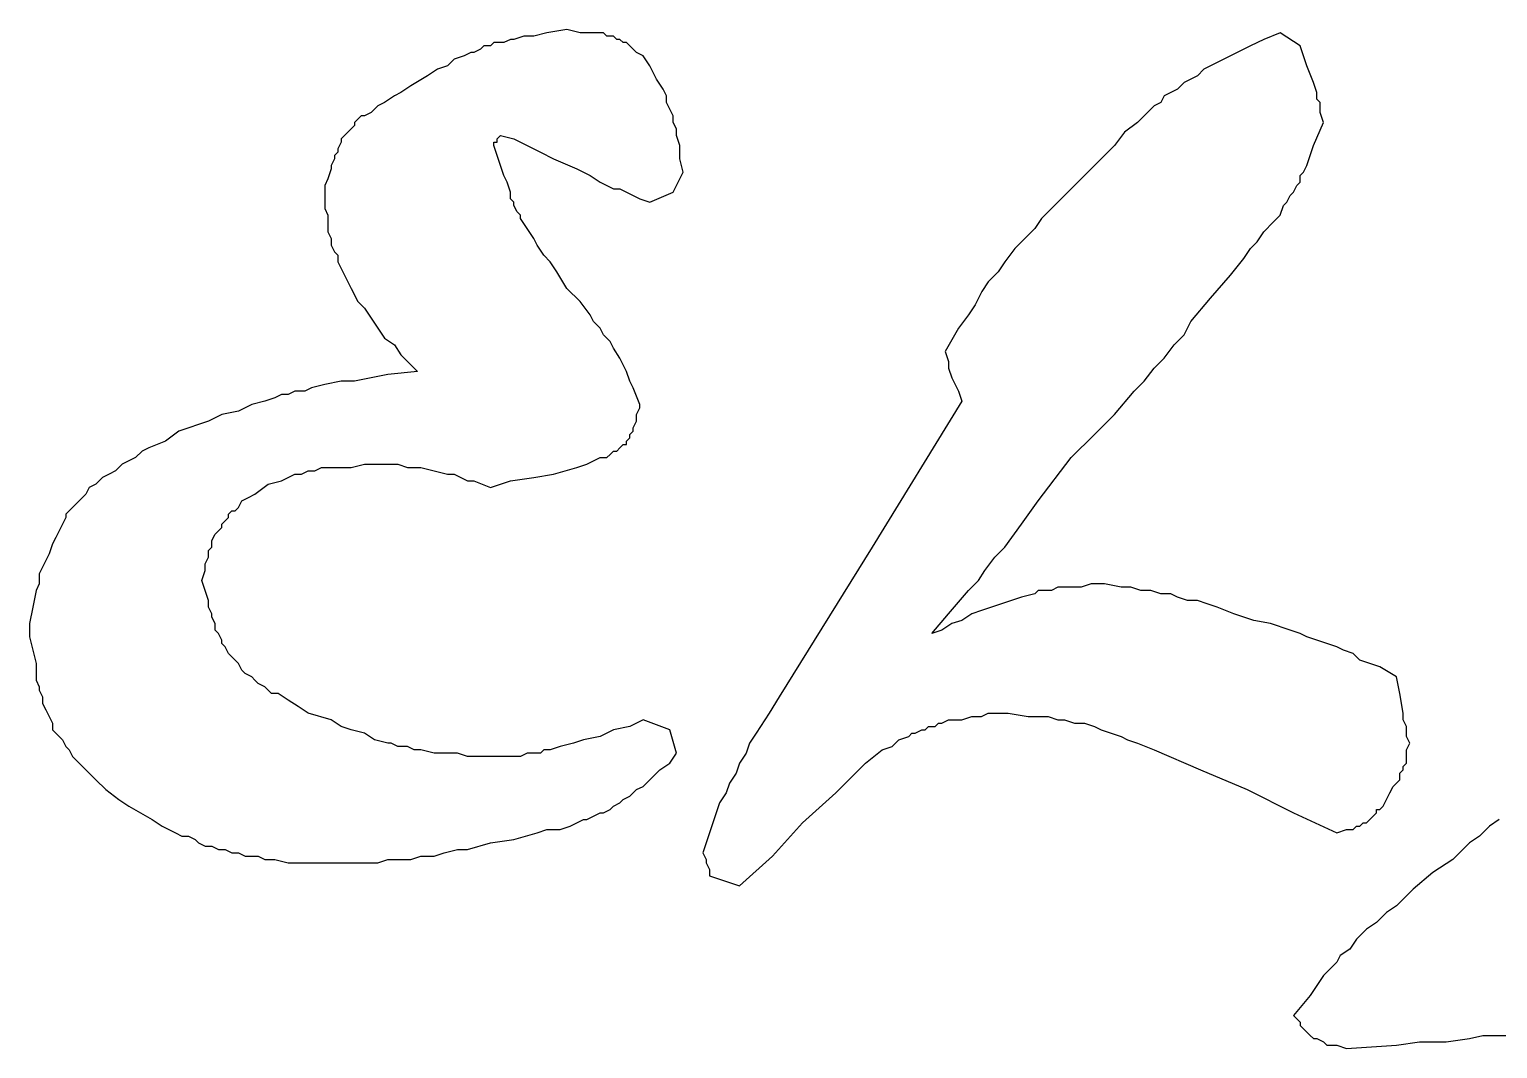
# Model space of a CAD drawing. Extents: x 5 to 194, y 2 to 286.
# Drawn here: x 120.99 to 130.36, y 55.24 to 61.74 of the extents above; entities that cross this region are included whole.
import ezdxf

# ---------------------------------------------------------------- set-up
doc = ezdxf.new("R2010")
doc.units = 0
doc.layers.add('Layer_1', color=7, linetype='CONTINUOUS')

msp = doc.modelspace()

# ---------------------------------------------------------------- linework, layer by layer
at = {"layer": 'Layer_1', "color": 7}
for p, q in [((124.420218, 61.735548), (124.293218, 61.714381)), ((124.504882, 61.714381), (124.420218, 61.735548)), ((123.954557, 61.650881), (123.93339, 61.629715)), ((123.996887, 61.650881), (123.954557, 61.650881)), ((124.018054, 61.650881), (123.996887, 61.650881)), ((124.060385, 61.672048), (124.018054, 61.650881)), ((124.081551, 61.672048), (124.060385, 61.672048)), ((124.145051, 61.693215), (124.081551, 61.672048)), ((124.208551, 61.693215), (124.145051, 61.693215)), ((124.293218, 61.714381), (124.208551, 61.693215)), ((124.526048, 61.714381), (124.504882, 61.714381)), ((124.568379, 61.714381), (124.526048, 61.714381)), ((124.610715, 61.714381), (124.568379, 61.714381)), ((124.653048, 61.714381), (124.610715, 61.714381)), ((124.674215, 61.693215), (124.653048, 61.714381)), ((124.695382, 61.693215), (124.674215, 61.693215)), ((124.716548, 61.693215), (124.695382, 61.693215)), ((124.737715, 61.672048), (124.716548, 61.693215)), ((124.758882, 61.672048), (124.737715, 61.672048)), ((124.780048, 61.650881), (124.758882, 61.672048)), ((124.801215, 61.650881), (124.780048, 61.650881)), ((124.822382, 61.629715), (124.801215, 61.650881)), ((128.865215, 61.672023), (128.780548, 61.629686)), ((128.971048, 61.714353), (128.865215, 61.672023)), ((129.098048, 61.629686), (128.971048, 61.714353)), ((123.700565, 61.545048), (123.658232, 61.502712)), ((123.764065, 61.566215), (123.700565, 61.545048)), ((123.806396, 61.587381), (123.764065, 61.566215)), ((123.827563, 61.587381), (123.806396, 61.587381)), ((123.869893, 61.608548), (123.827563, 61.587381)), ((123.89106, 61.629715), (123.869893, 61.608548)), ((123.93339, 61.629715), (123.89106, 61.629715)), ((124.843548, 61.608548), (124.822382, 61.629715)), ((124.864715, 61.587381), (124.843548, 61.608548)), ((124.907048, 61.566215), (124.864715, 61.587381)), ((124.949379, 61.502715), (124.907048, 61.566215)), ((128.611215, 61.54502), (128.568879, 61.523853)), ((128.653548, 61.566186), (128.611215, 61.54502)), ((128.695879, 61.587353), (128.653548, 61.566186)), ((128.780548, 61.629686), (128.695879, 61.587353)), ((129.140379, 61.502686), (129.098048, 61.629686)), ((123.594732, 61.481545), (123.531232, 61.439209)), ((123.658232, 61.502712), (123.594732, 61.481545)), ((124.991715, 61.418051), (124.949379, 61.502715)), ((128.484215, 61.48152), (128.441879, 61.439184)), ((128.526548, 61.502686), (128.484215, 61.48152)), ((128.568879, 61.523853), (128.526548, 61.502686)), ((129.182715, 61.396853), (129.140379, 61.502686)), ((123.425396, 61.375709), (123.361896, 61.333376)), ((123.531232, 61.439209), (123.425396, 61.375709)), ((125.034048, 61.354551), (124.991715, 61.418051)), ((125.055215, 61.312215), (125.034048, 61.354551)), ((128.314879, 61.35452), (128.272548, 61.333353)), ((128.357215, 61.39685), (128.314879, 61.35452)), ((128.399548, 61.418017), (128.357215, 61.39685)), ((128.441879, 61.439184), (128.399548, 61.418017)), ((129.203882, 61.333353), (129.182715, 61.396853)), ((123.256065, 61.269876), (123.213732, 61.248709)), ((123.319565, 61.312209), (123.256065, 61.269876)), ((123.361896, 61.333376), (123.319565, 61.312209)), ((125.055215, 61.269881), (125.055215, 61.312215)), ((125.076382, 61.227551), (125.055215, 61.269881)), ((128.209048, 61.269853), (128.166715, 61.248686)), ((128.230215, 61.312186), (128.209048, 61.269853)), ((128.272548, 61.333353), (128.230215, 61.312186)), ((129.203882, 61.291023), (129.203882, 61.333353)), ((129.225048, 61.269856), (129.203882, 61.291023)), ((129.225048, 61.227525), (129.225048, 61.269856)), ((123.086735, 61.164042), (123.065568, 61.142876)), ((123.107902, 61.185209), (123.086735, 61.164042)), ((123.129068, 61.185209), (123.107902, 61.185209)), ((123.171399, 61.206376), (123.129068, 61.185209)), ((123.192565, 61.227542), (123.171399, 61.206376)), ((123.213732, 61.248709), (123.192565, 61.227542)), ((125.097548, 61.185215), (125.076382, 61.227551)), ((125.097548, 61.142881), (125.097548, 61.185215)), ((128.082048, 61.164023), (128.060882, 61.142856)), ((128.124379, 61.206353), (128.082048, 61.164023)), ((128.166715, 61.248686), (128.124379, 61.206353)), ((129.225048, 61.206359), (129.225048, 61.227525)), ((129.246215, 61.142859), (129.225048, 61.206359)), ((123.023235, 61.079376), (123.002068, 61.058209)), ((123.044402, 61.100542), (123.023235, 61.079376)), ((123.065568, 61.121709), (123.044402, 61.100542)), ((123.065568, 61.142876), (123.065568, 61.121709)), ((125.118715, 61.100551), (125.097548, 61.142881)), ((125.118715, 61.058215), (125.118715, 61.100551)), ((127.976218, 61.079356), (127.912718, 60.994689)), ((128.060882, 61.142856), (127.976218, 61.079356)), ((129.182715, 60.994692), (129.246215, 61.142859)), ((122.980902, 61.015876), (122.959735, 60.973545)), ((123.002068, 61.058209), (122.980902, 61.037042)), ((122.980902, 61.037042), (122.980902, 61.015876)), ((123.954546, 60.994712), (123.954546, 61.015879)), ((123.954546, 61.015879), (123.975712, 61.015879)), ((123.996876, 60.867712), (123.954546, 60.994712)), ((123.975712, 61.037045), (123.996879, 61.058212)), ((123.975712, 61.015879), (123.975712, 61.037045)), ((123.996879, 61.058212), (124.081548, 61.037045)), ((124.081548, 61.037045), (124.123879, 61.015879)), ((124.123879, 61.015879), (124.166215, 60.994712)), ((124.166215, 60.994712), (124.208548, 60.973545)), ((125.139882, 60.994715), (125.118715, 61.058215)), ((125.139882, 60.910051), (125.139882, 60.994715)), ((127.912718, 60.994689), (127.849218, 60.931189)), ((129.161548, 60.931192), (129.182715, 60.994692)), ((122.938568, 60.910045), (122.917402, 60.867709)), ((122.959735, 60.952379), (122.938568, 60.931212)), ((122.938568, 60.931212), (122.938568, 60.910045)), ((122.959735, 60.973545), (122.959735, 60.952379)), ((124.208548, 60.973545), (124.250879, 60.952379)), ((124.250879, 60.952379), (124.335548, 60.910048)), ((124.335548, 60.910048), (124.483715, 60.846548)), ((125.161048, 60.825381), (125.139882, 60.910051)), ((127.849218, 60.931189), (127.701051, 60.783025)), ((129.140382, 60.867692), (129.161548, 60.931192)), ((122.917402, 60.846542), (122.896235, 60.783042)), ((122.917402, 60.867709), (122.917402, 60.846542)), ((124.018043, 60.804212), (123.996876, 60.867712)), ((124.039209, 60.761879), (124.018043, 60.804212)), ((124.483715, 60.846548), (124.568379, 60.804212)), ((124.568379, 60.804212), (124.631879, 60.761879)), ((125.097548, 60.698381), (125.161048, 60.825381)), ((129.098048, 60.804192), (129.119215, 60.825359)), ((129.098048, 60.761859), (129.098048, 60.804192)), ((129.119215, 60.825359), (129.140382, 60.867692)), ((122.896235, 60.783042), (122.875068, 60.740706)), ((122.875068, 60.740706), (122.875068, 60.677206)), ((124.060376, 60.698379), (124.039209, 60.761879)), ((124.060376, 60.656048), (124.060376, 60.698379)), ((124.631879, 60.761879), (124.674215, 60.740712)), ((124.674215, 60.740712), (124.716548, 60.719545)), ((124.716548, 60.719545), (124.758879, 60.719545)), ((124.758879, 60.719545), (124.801215, 60.698379)), ((124.801215, 60.698379), (124.885879, 60.656048)), ((124.949379, 60.634881), (125.097548, 60.698381)), ((127.701051, 60.783025), (127.574051, 60.656025)), ((129.034548, 60.677192), (129.055715, 60.698359)), ((129.055715, 60.698359), (129.076882, 60.740692)), ((129.076882, 60.740692), (129.098048, 60.761859)), ((122.875068, 60.677206), (122.875068, 60.592542)), ((124.081543, 60.634881), (124.060376, 60.656048)), ((124.081543, 60.613715), (124.081543, 60.634881)), ((124.102709, 60.571381), (124.081543, 60.613715)), ((124.885879, 60.656048), (124.949379, 60.634881)), ((127.574051, 60.656025), (127.510551, 60.592525)), ((128.971048, 60.550192), (128.992215, 60.613692)), ((128.992215, 60.613692), (129.013382, 60.634859)), ((129.013382, 60.634859), (129.034548, 60.677192)), ((122.875068, 60.592542), (122.896235, 60.550206)), ((122.896235, 60.550206), (122.896235, 60.486706)), ((124.123876, 60.550215), (124.102709, 60.571381)), ((124.123876, 60.529048), (124.123876, 60.550215)), ((124.166212, 60.465548), (124.123876, 60.529048)), ((127.447051, 60.529025), (127.404718, 60.465525)), ((127.510551, 60.592525), (127.447051, 60.529025)), ((128.865215, 60.444359), (128.928715, 60.507859)), ((128.928715, 60.507859), (128.971048, 60.550192)), ((122.896235, 60.486706), (122.896235, 60.444373)), ((122.896235, 60.444373), (122.917402, 60.402042)), ((124.208546, 60.402048), (124.166212, 60.465548)), ((127.404718, 60.465525), (127.341218, 60.402025)), ((128.822879, 60.380859), (128.865215, 60.444359)), ((122.917402, 60.402042), (122.917402, 60.359706)), ((122.917402, 60.359706), (122.938568, 60.317373)), ((124.229712, 60.359712), (124.208546, 60.402048)), ((124.272046, 60.296212), (124.229712, 60.359712)), ((127.277718, 60.338525), (127.214218, 60.253856)), ((127.341218, 60.402025), (127.277718, 60.338525)), ((128.738215, 60.275028), (128.780548, 60.338528)), ((128.780548, 60.338528), (128.822879, 60.380859)), ((122.938568, 60.317373), (122.959735, 60.296206)), ((122.959735, 60.296206), (122.959735, 60.253873)), ((122.959735, 60.253873), (122.980902, 60.211542)), ((124.314376, 60.253879), (124.272046, 60.296212)), ((124.356712, 60.190379), (124.314376, 60.253879)), ((127.214218, 60.253856), (127.171882, 60.190356)), ((128.653548, 60.169192), (128.738215, 60.275028)), ((122.980902, 60.211542), (123.002068, 60.169206)), ((123.002068, 60.169206), (123.023235, 60.126873)), ((124.420212, 60.084548), (124.356712, 60.190379)), ((127.171882, 60.190356), (127.108382, 60.126856)), ((128.526548, 60.021028), (128.653548, 60.169192)), ((123.023235, 60.126873), (123.044402, 60.084542)), ((123.044402, 60.084542), (123.086738, 59.999873)), ((124.504876, 59.999879), (124.420212, 60.084548)), ((127.066051, 60.063356), (127.023718, 59.978689)), ((127.108382, 60.126856), (127.066051, 60.063356)), ((123.086715, 59.999859), (123.129048, 59.957528)), ((123.129048, 59.957528), (123.171379, 59.894028)), ((124.568376, 59.915212), (124.504876, 59.999879)), ((127.023718, 59.978689), (126.981382, 59.915189)), ((128.399548, 59.872859), (128.526548, 60.021028)), ((123.171379, 59.894028), (123.213715, 59.830528)), ((124.589543, 59.872879), (124.568376, 59.915212)), ((124.631873, 59.830548), (124.589543, 59.872879)), ((126.981382, 59.915189), (126.917882, 59.830525)), ((128.357215, 59.788192), (128.399548, 59.872859)), ((123.213715, 59.830528), (123.256048, 59.767028)), ((123.256048, 59.767028), (123.319548, 59.724692)), ((124.65304, 59.788212), (124.631873, 59.830548)), ((124.695371, 59.745879), (124.65304, 59.788212)), ((126.917882, 59.830525), (126.833218, 59.682356)), ((128.293715, 59.724692), (128.357215, 59.788192)), ((123.319548, 59.724692), (123.361879, 59.661192)), ((124.716537, 59.703548), (124.695371, 59.745879)), ((124.758868, 59.640048), (124.716537, 59.703548)), ((126.833218, 59.682356), (126.854385, 59.618856)), ((128.230215, 59.640028), (128.293715, 59.724692)), ((123.361879, 59.661192), (123.467715, 59.555359)), ((124.780034, 59.597712), (124.758868, 59.640048)), ((124.801201, 59.555379), (124.780034, 59.597712)), ((126.854385, 59.618856), (126.854385, 59.576525)), ((126.854385, 59.576525), (126.875551, 59.513025)), ((128.103215, 59.491859), (128.166715, 59.576528)), ((128.166715, 59.576528), (128.230215, 59.640028)), ((122.980879, 59.491859), (122.875048, 59.470692)), ((123.065548, 59.491859), (122.980879, 59.491859)), ((123.171379, 59.513025), (123.065548, 59.491859)), ((123.277215, 59.534192), (123.171379, 59.513025)), ((123.467715, 59.555359), (123.277215, 59.534192)), ((124.822368, 59.491879), (124.801201, 59.555379)), ((124.843534, 59.449548), (124.822368, 59.491879)), ((126.875551, 59.513025), (126.896718, 59.470689)), ((128.039715, 59.428359), (128.103215, 59.491859)), ((122.557548, 59.386025), (122.494048, 59.364859)), ((122.599879, 59.407192), (122.557548, 59.386025)), ((122.642215, 59.407192), (122.599879, 59.407192)), ((122.684548, 59.428359), (122.642215, 59.407192)), ((122.748048, 59.428359), (122.684548, 59.428359)), ((122.790379, 59.449525), (122.748048, 59.428359)), ((122.875048, 59.470692), (122.790379, 59.449525)), ((124.885865, 59.343712), (124.843534, 59.449548)), ((126.896718, 59.470689), (126.917885, 59.428356)), ((126.917885, 59.428356), (126.939051, 59.364856)), ((127.912715, 59.280192), (128.039715, 59.428359)), ((122.324715, 59.301359), (122.218879, 59.280192)), ((122.409379, 59.343692), (122.324715, 59.301359)), ((122.494048, 59.364859), (122.409379, 59.343692)), ((124.864698, 59.280209), (124.885865, 59.322545)), ((124.885865, 59.322545), (124.885865, 59.343712)), ((126.939051, 59.364856), (126.367551, 58.433525)), ((122.134215, 59.237859), (121.943715, 59.174359)), ((122.218879, 59.280192), (122.134215, 59.237859)), ((124.843532, 59.195545), (124.864698, 59.237876)), ((124.843532, 59.174379), (124.843532, 59.195545)), ((124.864698, 59.237876), (124.864698, 59.280209)), ((127.785715, 59.153192), (127.912715, 59.280192)), ((121.859048, 59.110859), (121.753215, 59.068528)), ((121.943715, 59.174359), (121.859048, 59.110859)), ((124.801198, 59.110879), (124.822365, 59.132045)), ((124.801198, 59.089712), (124.801198, 59.110879)), ((124.822365, 59.153212), (124.843532, 59.174379)), ((124.822365, 59.132045), (124.822365, 59.153212)), ((127.637548, 59.005028), (127.785715, 59.153192)), ((121.710879, 59.047362), (121.668548, 59.005031)), ((121.753215, 59.068528), (121.710879, 59.047362)), ((124.674198, 59.005045), (124.695365, 59.026212)), ((124.695365, 59.026212), (124.716532, 59.047379)), ((124.716532, 59.047379), (124.737698, 59.047379)), ((124.737698, 59.047379), (124.758865, 59.068545)), ((124.758865, 59.068545), (124.780032, 59.089712)), ((124.780032, 59.089712), (124.801198, 59.089712)), ((121.541548, 58.920364), (121.499215, 58.899198)), ((121.583879, 58.962698), (121.541548, 58.920364)), ((121.626215, 58.983864), (121.583879, 58.962698)), ((121.668548, 59.005031), (121.626215, 58.983864)), ((122.726862, 58.899209), (122.769198, 58.920376)), ((122.769198, 58.920376), (122.811532, 58.920376)), ((122.811532, 58.920376), (122.853862, 58.941542)), ((122.853862, 58.941542), (122.917362, 58.941542)), ((122.917362, 58.941542), (122.959698, 58.941542)), ((122.959698, 58.941542), (123.002032, 58.941542)), ((123.002032, 58.941542), (123.044362, 58.941542)), ((123.044362, 58.941542), (123.129032, 58.962709)), ((123.129032, 58.962709), (123.213698, 58.962709)), ((123.213698, 58.962709), (123.298362, 58.962709)), ((123.298362, 58.962709), (123.340698, 58.962709)), ((123.340698, 58.962709), (123.404198, 58.941542)), ((123.404198, 58.941542), (123.446532, 58.941542)), ((123.446532, 58.941542), (123.488862, 58.941542)), ((123.488862, 58.941542), (123.573532, 58.920376)), ((123.573532, 58.920376), (123.658198, 58.899209)), ((124.335532, 58.899209), (124.483698, 58.941545)), ((124.483698, 58.941545), (124.547198, 58.962712)), ((124.547198, 58.962712), (124.589532, 58.983879)), ((124.589532, 58.983879), (124.631862, 59.005045)), ((124.631862, 59.005045), (124.674198, 59.005045)), ((127.425879, 58.729859), (127.637548, 59.005028)), ((121.414548, 58.835695), (121.372215, 58.814528)), ((121.456879, 58.878031), (121.414548, 58.835695)), ((121.499215, 58.899198), (121.456879, 58.878031)), ((122.430532, 58.772209), (122.515198, 58.835709)), ((122.515198, 58.835709), (122.599862, 58.856876)), ((122.599862, 58.856876), (122.642198, 58.878042)), ((122.642198, 58.878042), (122.684532, 58.899209)), ((122.684532, 58.899209), (122.726862, 58.899209)), ((123.658198, 58.899209), (123.700532, 58.899209)), ((123.700532, 58.899209), (123.742862, 58.878042)), ((123.742862, 58.878042), (123.785198, 58.856876)), ((123.785198, 58.856876), (123.827532, 58.856876)), ((123.827532, 58.856876), (123.933362, 58.814545)), ((123.933362, 58.814545), (124.060362, 58.856876)), ((124.060362, 58.856876), (124.208532, 58.878042)), ((124.208532, 58.878042), (124.335532, 58.899209)), ((121.308715, 58.729859), (121.287548, 58.708692)), ((121.351048, 58.772192), (121.308715, 58.729859)), ((121.372215, 58.814528), (121.351048, 58.772192)), ((122.324695, 58.687545), (122.345862, 58.729876)), ((122.345862, 58.729876), (122.388198, 58.751042)), ((122.388198, 58.751042), (122.430532, 58.772209)), ((127.320048, 58.581692), (127.425879, 58.729859)), ((121.245215, 58.666359), (121.224048, 58.645192)), ((121.224048, 58.645192), (121.224048, 58.624025)), ((121.287548, 58.708692), (121.245215, 58.666359)), ((122.261195, 58.645212), (122.282362, 58.666379)), ((122.261195, 58.624045), (122.261195, 58.645212)), ((122.282362, 58.666379), (122.303529, 58.666379)), ((122.303529, 58.666379), (122.324695, 58.687545)), ((121.181715, 58.539356), (121.160548, 58.497025)), ((121.202882, 58.581689), (121.181715, 58.539356)), ((121.224048, 58.624025), (121.202882, 58.581689)), ((122.176529, 58.518212), (122.197695, 58.539379)), ((122.197695, 58.539379), (122.218862, 58.560545)), ((122.218862, 58.581712), (122.240029, 58.602879)), ((122.218862, 58.560545), (122.218862, 58.581712)), ((122.240029, 58.602879), (122.261195, 58.624045)), ((127.214215, 58.433528), (127.320048, 58.581692)), ((121.139382, 58.454689), (121.118215, 58.391189)), ((121.160548, 58.497025), (121.139382, 58.454689)), ((122.155362, 58.475879), (122.176529, 58.518212)), ((122.155362, 58.454712), (122.155362, 58.475879)), ((122.155362, 58.433545), (122.155362, 58.454712)), ((121.118215, 58.391189), (121.097048, 58.348856)), ((122.113029, 58.327712), (122.134195, 58.370048)), ((122.134195, 58.412379), (122.155362, 58.433545)), ((122.134195, 58.370048), (122.134195, 58.412379)), ((126.367551, 58.433525), (125.774882, 57.481025)), ((127.087215, 58.285359), (127.150715, 58.370028)), ((127.150715, 58.370028), (127.214215, 58.433528)), ((121.075882, 58.306525), (121.054715, 58.264189)), ((121.054715, 58.264189), (121.054715, 58.200689)), ((121.097048, 58.348856), (121.075882, 58.306525)), ((122.091862, 58.221879), (122.113029, 58.285379)), ((122.113029, 58.285379), (122.113029, 58.327712)), ((127.044879, 58.221859), (127.087215, 58.285359)), ((121.054715, 58.200689), (121.033548, 58.158356)), ((122.113029, 58.158379), (122.091862, 58.221879)), ((126.981379, 58.158359), (127.044879, 58.221859)), ((127.552876, 58.179523), (127.510546, 58.158356)), ((127.574043, 58.179523), (127.552876, 58.179523)), ((127.616373, 58.179523), (127.574043, 58.179523)), ((127.658709, 58.179523), (127.616373, 58.179523)), ((127.701043, 58.179523), (127.658709, 58.179523)), ((127.764543, 58.200689), (127.701043, 58.179523)), ((127.849209, 58.200689), (127.764543, 58.200689)), ((127.955043, 58.179523), (127.849209, 58.200689)), ((128.018543, 58.179523), (127.955043, 58.179523)), ((128.082043, 58.158356), (128.018543, 58.179523)), ((121.033548, 58.158356), (121.012382, 58.052525)), ((122.134195, 58.094879), (122.113029, 58.158379)), ((122.134195, 58.052548), (122.134195, 58.094879)), ((126.854379, 58.010192), (126.981379, 58.158359)), ((127.193048, 58.073692), (127.129548, 58.052525)), ((127.256548, 58.094859), (127.193048, 58.073692)), ((127.320043, 58.116023), (127.256543, 58.094856)), ((127.404709, 58.137189), (127.320043, 58.116023)), ((127.425876, 58.158356), (127.404709, 58.137189)), ((127.468212, 58.158356), (127.425876, 58.158356)), ((127.510546, 58.158356), (127.468212, 58.158356)), ((128.145543, 58.158356), (128.082043, 58.158356)), ((128.209043, 58.137189), (128.145543, 58.158356)), ((128.272543, 58.137189), (128.209043, 58.137189)), ((128.314873, 58.116023), (128.272543, 58.137189)), ((128.378373, 58.094856), (128.314873, 58.116023)), ((128.441873, 58.094856), (128.378373, 58.094856)), ((128.505373, 58.073689), (128.441873, 58.094856)), ((128.568873, 58.052523), (128.505373, 58.073689)), ((121.012382, 58.052525), (120.991215, 57.946689)), ((122.155362, 58.010212), (122.134195, 58.052548)), ((122.155362, 57.989045), (122.155362, 58.010212)), ((122.176529, 57.946709), (122.155362, 57.989045)), ((126.748548, 57.883192), (126.854379, 58.010192)), ((127.002548, 58.010192), (126.939048, 57.967859)), ((127.066048, 58.031359), (127.002548, 58.010192)), ((127.129548, 58.052525), (127.066048, 58.031359)), ((128.674709, 58.010186), (128.568873, 58.052523)), ((128.801709, 57.967853), (128.674709, 58.010186)), ((120.991215, 57.946689), (120.991215, 57.862025)), ((122.176529, 57.904376), (122.176529, 57.946709)), ((122.197695, 57.883209), (122.176529, 57.904376)), ((126.812048, 57.904359), (126.748548, 57.883192)), ((126.875548, 57.946692), (126.812048, 57.904359)), ((126.939048, 57.967859), (126.875548, 57.946692)), ((128.907543, 57.946686), (128.801709, 57.967853)), ((129.034543, 57.904353), (128.907543, 57.946686)), ((129.098043, 57.883186), (129.034543, 57.904353)), ((120.991215, 57.862025), (121.012382, 57.777356)), ((122.218862, 57.840876), (122.197695, 57.883209)), ((122.218862, 57.819709), (122.218862, 57.840876)), ((122.240029, 57.798542), (122.218862, 57.819709)), ((122.261195, 57.756206), (122.240029, 57.798542)), ((129.140373, 57.86202), (129.098043, 57.883186)), ((129.203873, 57.840853), (129.140373, 57.86202)), ((129.267373, 57.819686), (129.203873, 57.840853)), ((129.330873, 57.79852), (129.267373, 57.819686)), ((129.373209, 57.777353), (129.330873, 57.79852)), ((121.012382, 57.777356), (121.033548, 57.692689)), ((122.282362, 57.73504), (122.261195, 57.756206)), ((122.303529, 57.713873), (122.282362, 57.73504)), ((122.324695, 57.692706), (122.303529, 57.713873)), ((129.436709, 57.756186), (129.373209, 57.777353)), ((129.479043, 57.713853), (129.436709, 57.756186)), ((129.542543, 57.692686), (129.479043, 57.713853)), ((121.033548, 57.692689), (121.033548, 57.650356)), ((121.033548, 57.650356), (121.033548, 57.586856)), ((122.345862, 57.650373), (122.324695, 57.692706)), ((122.367029, 57.629206), (122.345862, 57.650373)), ((122.409359, 57.60804), (122.367029, 57.629206)), ((122.430526, 57.586873), (122.409359, 57.60804)), ((129.606043, 57.67152), (129.542543, 57.692686)), ((129.711873, 57.60802), (129.606043, 57.67152)), ((129.73304, 57.502184), (129.711873, 57.60802)), ((121.033548, 57.586856), (121.054715, 57.544525)), ((121.054715, 57.544525), (121.054715, 57.523359)), ((121.054715, 57.523359), (121.075882, 57.481028)), ((122.451693, 57.565706), (122.430526, 57.586873)), ((122.494026, 57.54454), (122.451693, 57.565706)), ((122.515193, 57.523373), (122.494026, 57.54454)), ((122.536359, 57.502206), (122.515193, 57.523373)), ((121.075882, 57.481028), (121.075882, 57.438692)), ((121.075882, 57.438692), (121.097048, 57.396359)), ((122.578695, 57.502206), (122.536359, 57.502206)), ((122.642195, 57.459873), (122.578695, 57.502206)), ((122.705695, 57.417542), (122.642195, 57.459873)), ((122.769195, 57.375206), (122.705695, 57.417542)), ((125.774882, 57.481025), (125.711382, 57.375189)), ((129.754207, 57.375184), (129.73304, 57.502184)), ((121.097048, 57.396359), (121.118215, 57.354028)), ((121.118215, 57.354028), (121.139382, 57.311692)), ((122.917359, 57.332873), (122.769195, 57.375206)), ((122.980859, 57.290542), (122.917359, 57.332873)), ((124.907032, 57.33287), (124.822362, 57.29054)), ((125.076362, 57.26937), (124.907032, 57.33287)), ((125.711382, 57.375189), (125.626718, 57.248189)), ((126.812046, 57.311686), (126.854376, 57.332853)), ((126.854376, 57.332853), (126.875543, 57.332853)), ((126.875543, 57.332853), (126.939043, 57.332853)), ((126.939043, 57.332853), (127.002543, 57.35402)), ((127.002543, 57.35402), (127.066043, 57.35402)), ((127.066043, 57.35402), (127.108373, 57.375186)), ((127.108373, 57.375186), (127.235373, 57.375186)), ((127.235373, 57.375186), (127.362373, 57.35402)), ((127.362373, 57.35402), (127.425873, 57.35402)), ((127.425873, 57.35402), (127.489373, 57.35402)), ((127.489373, 57.35402), (127.552873, 57.332853)), ((127.552873, 57.332853), (127.595209, 57.332853)), ((127.595209, 57.332853), (127.658709, 57.311686)), ((129.754207, 57.33285), (129.754207, 57.375184)), ((129.775373, 57.29052), (129.754207, 57.33285)), ((121.139382, 57.311692), (121.139382, 57.269359)), ((121.139382, 57.269359), (121.160548, 57.248192)), ((121.160548, 57.248192), (121.202879, 57.205859)), ((123.044359, 57.269376), (122.980859, 57.290542)), ((123.129029, 57.248209), (123.044359, 57.269376)), ((123.192529, 57.205876), (123.129029, 57.248209)), ((124.716532, 57.269373), (124.631862, 57.227042)), ((124.822362, 57.29054), (124.716532, 57.269373)), ((125.118698, 57.121203), (125.076362, 57.26937)), ((125.626718, 57.248189), (125.584382, 57.184689)), ((126.600376, 57.22702), (126.621543, 57.248186)), ((126.621543, 57.248186), (126.642709, 57.248186)), ((126.642709, 57.248186), (126.685043, 57.269353)), ((126.685043, 57.269353), (126.706209, 57.269353)), ((126.706209, 57.269353), (126.727376, 57.29052)), ((126.727376, 57.29052), (126.769712, 57.29052)), ((126.769712, 57.29052), (126.790879, 57.311686)), ((126.790879, 57.311686), (126.812046, 57.311686)), ((127.658709, 57.311686), (127.722209, 57.311686)), ((127.722209, 57.311686), (127.785709, 57.29052)), ((127.785709, 57.29052), (127.828043, 57.269353)), ((127.828043, 57.269353), (127.891543, 57.248186)), ((127.891543, 57.248186), (127.955043, 57.22702)), ((129.775373, 57.22702), (129.775373, 57.29052)), ((121.202879, 57.205859), (121.224046, 57.163528)), ((121.224046, 57.163528), (121.245212, 57.142362)), ((121.245212, 57.142362), (121.266379, 57.100031)), ((123.277195, 57.184709), (123.192529, 57.205876)), ((123.298362, 57.184709), (123.277195, 57.184709)), ((123.340698, 57.163542), (123.298362, 57.184709)), ((123.383032, 57.163542), (123.340698, 57.163542)), ((123.404198, 57.163542), (123.383032, 57.163542)), ((123.446532, 57.142376), (123.404198, 57.163542)), ((123.488862, 57.142376), (123.446532, 57.142376)), ((123.573532, 57.121209), (123.488862, 57.142376)), ((124.272032, 57.142376), (124.250865, 57.121209)), ((124.314362, 57.142376), (124.272032, 57.142376)), ((124.377862, 57.163542), (124.314362, 57.142376)), ((124.462532, 57.184709), (124.377862, 57.163542)), ((124.526032, 57.205876), (124.462532, 57.184709)), ((124.631862, 57.227042), (124.526032, 57.205876)), ((125.584382, 57.184689), (125.563215, 57.121189)), ((126.325212, 57.057689), (126.431046, 57.142356)), ((126.431046, 57.142356), (126.494546, 57.163523)), ((126.494546, 57.163523), (126.536876, 57.205853)), ((126.536876, 57.205853), (126.600376, 57.22702)), ((127.955043, 57.22702), (127.997373, 57.205853)), ((127.997373, 57.205853), (128.060873, 57.184686)), ((128.060873, 57.184686), (128.166709, 57.142353)), ((128.166709, 57.142353), (128.463043, 57.015353)), ((129.79654, 57.184684), (129.775373, 57.22702)), ((129.775373, 57.14235), (129.79654, 57.184684)), ((129.775373, 57.07885), (129.775373, 57.14235)), ((121.266379, 57.100031), (121.287546, 57.078864)), ((121.287546, 57.078864), (121.329876, 57.036534)), ((123.637032, 57.121209), (123.573532, 57.121209)), ((123.721698, 57.121209), (123.637032, 57.121209)), ((123.785198, 57.100042), (123.721698, 57.121209)), ((123.933362, 57.100042), (123.785198, 57.100042)), ((124.018032, 57.100042), (123.933362, 57.100042)), ((124.102698, 57.100042), (124.018032, 57.100042)), ((124.123865, 57.100042), (124.102698, 57.100042)), ((124.166201, 57.121209), (124.123865, 57.100042)), ((124.208534, 57.121209), (124.166201, 57.121209)), ((124.250865, 57.121209), (124.208534, 57.121209)), ((125.012862, 57.01537), (125.076362, 57.057703)), ((125.076362, 57.057703), (125.118698, 57.121203)), ((125.520879, 57.057689), (125.499712, 56.994189)), ((125.563215, 57.121189), (125.520879, 57.057689)), ((126.134712, 56.867189), (126.325212, 57.057689)), ((129.754207, 57.036517), (129.775373, 57.057684)), ((129.775373, 57.057684), (129.775373, 57.07885)), ((121.329876, 57.036534), (121.351043, 57.015367)), ((121.351043, 57.015367), (121.393373, 56.973037)), ((121.393373, 56.973037), (121.41454, 56.95187)), ((121.41454, 56.95187), (121.47804, 56.88837)), ((124.928195, 56.930703), (124.949362, 56.95187)), ((124.949362, 56.95187), (125.012862, 57.01537)), ((125.499712, 56.994189), (125.457376, 56.930689)), ((128.463043, 57.015353), (128.759373, 56.888353)), ((129.690707, 56.90952), (129.73304, 56.95185)), ((129.73304, 56.994184), (129.754207, 57.01535)), ((129.73304, 56.973017), (129.73304, 56.994184)), ((129.73304, 56.95185), (129.73304, 56.973017)), ((129.754207, 57.01535), (129.754207, 57.036517)), ((121.47804, 56.88837), (121.562707, 56.82487)), ((124.822362, 56.846037), (124.843529, 56.867203)), ((124.843529, 56.867203), (124.864695, 56.88837)), ((124.864695, 56.88837), (124.907029, 56.909537)), ((124.907029, 56.909537), (124.928195, 56.930703)), ((125.436209, 56.867189), (125.393873, 56.803689)), ((125.457376, 56.930689), (125.436209, 56.867189)), ((125.923046, 56.676689), (126.134712, 56.867189)), ((128.759373, 56.888353), (129.055709, 56.740186)), ((129.648373, 56.82485), (129.66954, 56.867184)), ((129.66954, 56.867184), (129.690707, 56.90952)), ((121.562707, 56.82487), (121.626207, 56.78254)), ((121.626207, 56.78254), (121.774371, 56.69787)), ((124.653037, 56.740203), (124.695368, 56.76137)), ((124.695368, 56.76137), (124.716534, 56.782537)), ((124.716534, 56.782537), (124.758865, 56.803703)), ((124.758865, 56.803703), (124.780032, 56.82487)), ((124.780032, 56.82487), (124.822362, 56.846037)), ((125.393873, 56.803689), (125.372707, 56.740189)), ((129.584873, 56.740186), (129.584873, 56.761353)), ((129.584873, 56.761353), (129.60604, 56.761353)), ((129.60604, 56.761353), (129.627207, 56.78252)), ((129.627207, 56.78252), (129.648373, 56.82485)), ((121.774371, 56.69787), (121.837871, 56.65554)), ((124.441371, 56.655537), (124.483707, 56.676703)), ((124.483707, 56.676703), (124.52604, 56.69787)), ((124.52604, 56.69787), (124.547207, 56.69787)), ((124.547207, 56.69787), (124.58954, 56.719037)), ((124.58954, 56.719037), (124.631871, 56.740203)), ((124.631871, 56.740203), (124.653037, 56.740203)), ((125.35154, 56.676689), (125.330373, 56.613189)), ((125.372707, 56.740189), (125.35154, 56.676689)), ((125.732546, 56.465025), (125.923046, 56.676689)), ((129.055709, 56.740186), (129.330873, 56.613186)), ((129.47904, 56.65552), (129.500207, 56.676686)), ((129.500207, 56.676686), (129.521373, 56.676686)), ((129.521373, 56.676686), (129.54254, 56.697853)), ((129.54254, 56.697853), (129.563707, 56.71902)), ((129.563707, 56.71902), (129.584873, 56.740186)), ((130.368048, 56.697862), (130.304548, 56.655531)), ((121.837871, 56.65554), (121.92254, 56.613203)), ((121.92254, 56.613203), (121.964871, 56.592037)), ((121.964871, 56.592037), (122.007207, 56.592037)), ((122.007207, 56.592037), (122.04954, 56.57087)), ((124.08154, 56.57087), (124.229707, 56.613203)), ((124.229707, 56.613203), (124.293207, 56.63437)), ((124.293207, 56.63437), (124.377871, 56.63437)), ((124.377871, 56.63437), (124.441371, 56.655537)), ((125.330373, 56.613189), (125.288043, 56.486189)), ((129.330873, 56.613186), (129.394373, 56.634353)), ((129.394373, 56.634353), (129.41554, 56.634353)), ((129.41554, 56.634353), (129.436707, 56.634353)), ((129.436707, 56.634353), (129.457873, 56.65552)), ((129.457873, 56.65552), (129.47904, 56.65552)), ((130.241048, 56.592031), (130.177548, 56.549695)), ((130.304548, 56.655531), (130.241048, 56.592031)), ((122.04954, 56.57087), (122.070707, 56.549703)), ((122.070707, 56.549703), (122.11304, 56.528537)), ((122.11304, 56.528537), (122.155371, 56.528537)), ((122.155371, 56.528537), (122.197707, 56.50737)), ((122.197707, 56.50737), (122.24004, 56.50737)), ((122.24004, 56.50737), (122.282371, 56.486203)), ((122.282371, 56.486203), (122.324707, 56.486203)), ((122.324707, 56.486203), (122.36704, 56.465037)), ((123.57354, 56.465037), (123.63704, 56.486203)), ((123.63704, 56.486203), (123.721707, 56.50737)), ((123.721707, 56.50737), (123.785207, 56.50737)), ((123.785207, 56.50737), (123.933371, 56.549703)), ((123.933371, 56.549703), (124.08154, 56.57087)), ((125.288043, 56.486189), (125.309209, 56.443856)), ((130.135215, 56.507362), (130.071715, 56.443862)), ((130.177548, 56.549695), (130.135215, 56.507362)), ((122.36704, 56.465037), (122.409371, 56.465037)), ((122.409371, 56.465037), (122.451707, 56.465037)), ((122.451707, 56.465037), (122.49404, 56.44387)), ((122.49404, 56.44387), (122.55754, 56.44387)), ((122.55754, 56.44387), (122.642207, 56.422703)), ((122.642207, 56.422703), (122.74804, 56.422703)), ((122.74804, 56.422703), (122.917371, 56.422703)), ((122.917371, 56.422703), (123.06554, 56.422703)), ((123.06554, 56.422703), (123.213707, 56.422703)), ((123.213707, 56.422703), (123.277207, 56.44387)), ((123.277207, 56.44387), (123.361871, 56.44387)), ((123.361871, 56.44387), (123.425371, 56.44387)), ((123.425371, 56.44387), (123.488871, 56.465037)), ((123.488871, 56.465037), (123.57354, 56.465037)), ((125.309209, 56.443856), (125.309209, 56.422689)), ((125.309209, 56.422689), (125.330376, 56.380356)), ((125.520876, 56.274525), (125.732546, 56.465025)), ((130.071715, 56.443862), (129.944715, 56.359195)), ((125.330376, 56.380356), (125.330376, 56.338025)), ((125.330376, 56.338025), (125.520876, 56.274525)), ((129.944715, 56.359195), (129.817715, 56.253362)), ((129.775379, 56.211031), (129.711879, 56.147531)), ((129.817715, 56.253362), (129.775379, 56.211031)), ((129.648379, 56.105195), (129.584879, 56.041695)), ((129.711879, 56.147531), (129.648379, 56.105195)), ((129.584879, 56.041695), (129.521379, 55.999362)), ((129.457879, 55.935862), (129.415548, 55.872362)), ((129.521379, 55.999362), (129.457879, 55.935862)), ((129.352048, 55.830031), (129.330882, 55.787695)), ((129.415548, 55.872362), (129.352048, 55.830031)), ((129.309715, 55.766528), (129.246215, 55.703028)), ((129.330882, 55.787695), (129.309715, 55.766528)), ((129.203879, 55.639528), (129.161548, 55.576028)), ((129.246215, 55.703028), (129.203879, 55.639528)), ((129.161548, 55.576028), (129.055715, 55.449028)), ((129.055715, 55.449028), (129.076882, 55.427862)), ((129.076882, 55.427862), (129.098048, 55.406695)), ((129.098048, 55.406695), (129.098048, 55.385528)), ((129.098048, 55.385528), (129.119215, 55.364362)), ((129.119215, 55.364362), (129.140382, 55.343195)), ((129.140382, 55.343195), (129.161548, 55.322028)), ((129.161548, 55.322028), (129.182715, 55.300862)), ((129.182715, 55.300862), (129.203882, 55.300862)), ((129.203882, 55.300862), (129.246218, 55.279695)), ((129.246218, 55.279695), (129.267385, 55.258528)), ((129.711885, 55.258528), (129.860054, 55.279695)), ((129.860054, 55.279695), (130.029385, 55.279695)), ((130.029385, 55.279695), (130.177554, 55.300862)), ((130.177554, 55.300862), (130.262221, 55.322028)), ((130.262221, 55.322028), (130.346885, 55.322028)), ((130.346885, 55.322028), (130.410385, 55.322028)), ((129.267385, 55.258528), (129.288551, 55.258528)), ((129.288551, 55.258528), (129.309718, 55.258528)), ((129.309718, 55.258528), (129.330885, 55.258528)), ((129.330885, 55.258528), (129.394385, 55.237362)), ((129.394385, 55.237362), (129.711885, 55.258528))]:
    msp.add_line(p, q, dxfattribs=at)

doc.saveas('drawing.dxf')
